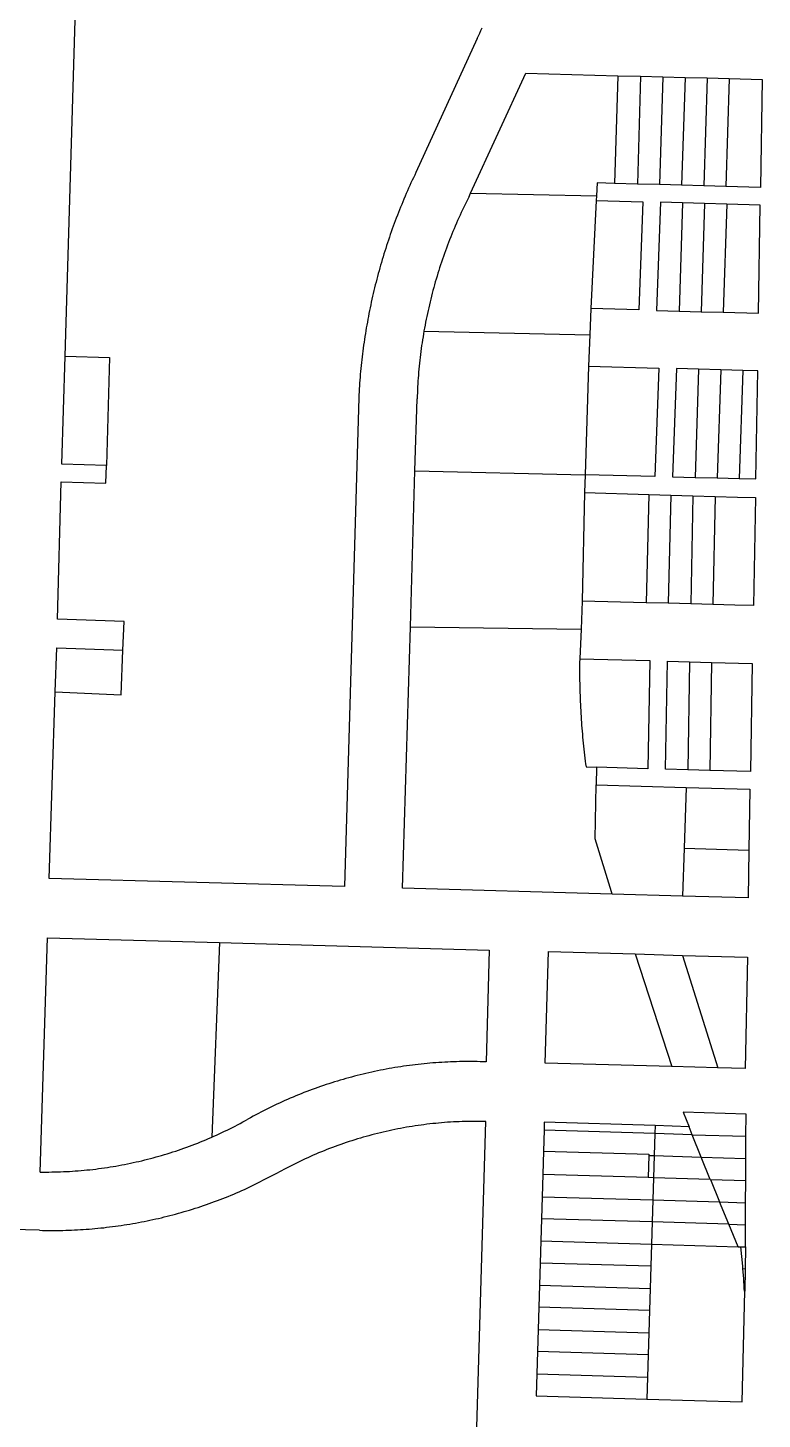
# Model space of a CAD drawing. Header units: inches. Extents: x 486468 to 494399, y 5455955 to 5460553.
# Drawn here: x 493824 to 494076.6, y 5458121.1 to 5458599.9 of the extents above; entities that cross this region are included whole.
import ezdxf

# ---------------------------------------------------------------- set-up
doc = ezdxf.new("R2010")
doc.units = ezdxf.units.IN
doc.header["$MEASUREMENT"] = 0
doc.layers.add('ParcelLines', color=10, linetype='Continuous')

msp = doc.modelspace()

# ---------------------------------------------------------------- linework, layer by layer
at = {"layer": 'ParcelLines', "color": 1}
for p, q in [((493836.82, 5458486.97), (493841.516, 5458645.171)), ((493978.617, 5458596.274), (493957.518, 5458550.173)), ((493976.328, 5458542.973), (493995.317, 5458584.274)), ((493995.317, 5458584.274), (494026.917, 5458583.454)), ((494026.917, 5458583.454), (494025.818, 5458546.404)), ((494026.917, 5458583.454), (494034.817, 5458583.254)), ((494034.817, 5458583.254), (494033.718, 5458546.174)), ((494034.817, 5458583.254), (494042.417, 5458583.054)), ((494042.417, 5458583.054), (494041.318, 5458545.954)), ((494042.417, 5458583.054), (494050.117, 5458582.854)), ((494050.117, 5458582.854), (494048.918, 5458545.744)), ((494050.117, 5458582.854), (494057.717, 5458582.664)), ((494057.717, 5458582.664), (494056.518, 5458545.524)), ((494057.717, 5458582.664), (494065.317, 5458582.464)), ((494065.317, 5458582.464), (494064.118, 5458545.314)), ((494065.317, 5458582.464), (494076.617, 5458582.175)), ((494076.617, 5458582.175), (494076.018, 5458544.974)), ((494019.818, 5458546.574), (494019.598, 5458542.074)), ((494025.818, 5458546.404), (494019.818, 5458546.574)), ((494033.718, 5458546.174), (494025.818, 5458546.404)), ((494041.318, 5458545.954), (494033.718, 5458546.174)), ((494048.918, 5458545.744), (494041.318, 5458545.954)), ((494056.518, 5458545.524), (494048.918, 5458545.744)), ((494064.118, 5458545.314), (494056.518, 5458545.524)), ((494076.018, 5458544.974), (494064.118, 5458545.314)), ((493975.818, 5458541.873), (493976.328, 5458542.973)), ((493976.328, 5458542.973), (494019.598, 5458542.074)), ((494019.518, 5458540.474), (494017.719, 5458503.374)), ((494019.598, 5458542.074), (494019.518, 5458540.474)), ((494019.518, 5458540.474), (494035.518, 5458540.074)), ((494035.518, 5458540.074), (494034.219, 5458502.874)), ((494041.618, 5458539.874), (494040.319, 5458502.674)), ((494049.218, 5458539.654), (494041.618, 5458539.874)), ((494049.218, 5458539.654), (494048.019, 5458502.454)), ((494056.818, 5458539.434), (494049.218, 5458539.654)), ((494056.818, 5458539.434), (494055.619, 5458502.234)), ((494064.418, 5458539.214), (494056.818, 5458539.434)), ((494064.418, 5458539.214), (494063.219, 5458502.014)), ((494075.919, 5458538.874), (494064.418, 5458539.214)), ((494075.319, 5458501.674), (494075.919, 5458538.874)), ((494017.719, 5458503.374), (494017.35, 5458494.274)), ((494034.219, 5458502.874), (494017.719, 5458503.374)), ((494040.319, 5458502.674), (494048.019, 5458502.454)), ((494048.019, 5458502.454), (494055.619, 5458502.234)), ((494055.619, 5458502.234), (494063.219, 5458502.014)), ((494063.219, 5458502.014), (494075.319, 5458501.674)), ((493960.27, 5458495.563), (494017.35, 5458494.274)), ((494017.35, 5458494.274), (494016.92, 5458483.473)), ((493835.72, 5458449.77), (493836.82, 5458486.97)), ((493836.82, 5458486.97), (493852.12, 5458486.471)), ((493852.12, 5458486.471), (493851.02, 5458449.27)), ((494016.92, 5458483.473), (494015.72, 5458446.073)), ((494016.92, 5458483.473), (494041.02, 5458482.774)), ((494041.02, 5458482.774), (494039.72, 5458445.574)), ((494047.12, 5458482.674), (494045.82, 5458445.374)), ((494054.72, 5458482.454), (494047.12, 5458482.674)), ((494054.72, 5458482.454), (494053.52, 5458445.184)), ((494062.42, 5458482.234), (494054.72, 5458482.454)), ((494062.42, 5458482.234), (494061.12, 5458445.004)), ((494070.02, 5458482.014), (494062.42, 5458482.234)), ((494070.02, 5458482.014), (494068.72, 5458444.814)), ((494075.12, 5458481.874), (494070.02, 5458482.014)), ((494074.42, 5458444.674), (494075.12, 5458481.874)), ((493937.82, 5458472.672), (493932.923, 5458304.371)), ((493957.18, 5458447.473), (493957.92, 5458472.273)), ((493851.02, 5458449.27), (493835.72, 5458449.77)), ((493850.82, 5458443.27), (493851.02, 5458449.27)), ((493955.591, 5458393.772), (493957.18, 5458447.473)), ((493957.18, 5458447.473), (494015.72, 5458446.073)), ((493834.221, 5458396.47), (493835.52, 5458443.67)), ((493835.52, 5458443.67), (493850.82, 5458443.27)), ((494015.72, 5458446.073), (494015.52, 5458439.973)), ((494039.72, 5458445.574), (494015.72, 5458446.073)), ((494045.82, 5458445.374), (494053.52, 5458445.184)), ((494053.52, 5458445.184), (494061.12, 5458445.004)), ((494061.12, 5458445.004), (494068.72, 5458444.814)), ((494068.72, 5458444.814), (494074.42, 5458444.674)), ((494015.52, 5458439.973), (494014.721, 5458402.673)), ((494015.52, 5458439.973), (494037.62, 5458439.334)), ((494037.62, 5458439.334), (494036.721, 5458402.073)), ((494037.62, 5458439.334), (494045.22, 5458439.114)), ((494045.22, 5458439.114), (494044.321, 5458401.873)), ((494045.22, 5458439.114), (494052.82, 5458438.894)), ((494052.82, 5458438.894), (494052.021, 5458401.664)), ((494052.82, 5458438.894), (494060.42, 5458438.674)), ((494060.42, 5458438.674), (494059.621, 5458401.454)), ((494074.32, 5458438.274), (494073.621, 5458401.074)), ((494014.721, 5458402.673), (494014.331, 5458392.973)), ((494036.721, 5458402.073), (494014.721, 5458402.673)), ((494044.321, 5458401.873), (494036.721, 5458402.073)), ((494052.021, 5458401.664), (494044.321, 5458401.873)), ((494059.621, 5458401.454), (494052.021, 5458401.664)), ((493857.121, 5458395.67), (493834.221, 5458396.47)), ((493856.721, 5458385.77), (493857.121, 5458395.67)), ((493952.924, 5458303.872), (493955.591, 5458393.772)), ((493955.591, 5458393.772), (494014.331, 5458392.973)), ((494014.331, 5458392.973), (494013.921, 5458382.773)), ((493833.422, 5458371.37), (493833.921, 5458386.57)), ((493833.921, 5458386.57), (493856.721, 5458385.77)), ((493856.122, 5458370.37), (493856.721, 5458385.77)), ((494013.921, 5458382.773), (494013.821, 5458381.473)), ((494013.921, 5458382.773), (494037.921, 5458382.173)), ((494037.921, 5458382.173), (494037.322, 5458344.973)), ((494043.322, 5458344.773), (494044.021, 5458381.973)), ((494044.021, 5458381.973), (494051.621, 5458381.763)), ((494051.621, 5458381.763), (494051.022, 5458344.563)), ((494051.621, 5458381.763), (494059.221, 5458381.554)), ((494059.221, 5458381.554), (494058.622, 5458344.353)), ((494059.221, 5458381.554), (494073.221, 5458381.174)), ((494073.221, 5458381.174), (494072.622, 5458343.974)), ((493831.323, 5458307.169), (493833.422, 5458371.37)), ((493833.422, 5458371.37), (493856.122, 5458370.37)), ((494016.022, 5458345.573), (494019.622, 5458345.473)), ((494019.622, 5458345.473), (494019.522, 5458339.373)), ((494037.322, 5458344.973), (494019.622, 5458345.473)), ((494051.022, 5458344.563), (494043.322, 5458344.773)), ((494058.622, 5458344.353), (494051.022, 5458344.563)), ((494072.622, 5458343.974), (494058.622, 5458344.353)), ((494019.222, 5458320.773), (494019.522, 5458339.373)), ((494019.522, 5458339.373), (494050.422, 5458338.493)), ((494050.422, 5458338.493), (494049.753, 5458317.573)), ((494050.422, 5458338.493), (494072.422, 5458337.874)), ((494072.422, 5458337.874), (494072.083, 5458316.973)), ((494024.823, 5458302.573), (494019.222, 5458320.773)), ((494049.753, 5458317.573), (494049.223, 5458301.123)), ((494049.753, 5458317.573), (494072.083, 5458316.973)), ((494072.083, 5458316.973), (494071.823, 5458300.473)), ((493932.923, 5458304.371), (493831.323, 5458307.169)), ((494025.013, 5458301.813), (493952.924, 5458303.872)), ((494025.013, 5458301.813), (494024.823, 5458302.573)), ((494049.223, 5458301.123), (494025.013, 5458301.813)), ((494071.823, 5458300.473), (494049.223, 5458301.123)), ((493828.225, 5458206.169), (493830.724, 5458286.77)), ((493830.724, 5458286.77), (493889.924, 5458285.131)), ((493889.924, 5458285.131), (493887.325, 5458218.19)), ((493889.924, 5458285.131), (493982.724, 5458282.572)), ((493982.724, 5458282.572), (493981.624, 5458244.072)), ((494001.924, 5458243.672), (494003.124, 5458282.072)), ((494003.124, 5458282.072), (494032.924, 5458281.203)), ((494032.924, 5458281.203), (494045.524, 5458242.473)), ((494032.924, 5458281.203), (494049.234, 5458280.723)), ((494049.234, 5458280.723), (494061.324, 5458242.033)), ((494049.234, 5458280.723), (494071.624, 5458280.073)), ((494071.624, 5458280.073), (494070.824, 5458241.773)), ((494045.524, 5458242.473), (494001.924, 5458243.672)), ((494061.324, 5458242.033), (494045.524, 5458242.473)), ((494070.824, 5458241.773), (494061.324, 5458242.033)), ((493973.731, 5457957.321), (493981.575, 5458223.572)), ((494001.675, 5458223.272), (494001.595, 5458220.522)), ((494039.775, 5458222.123), (494001.675, 5458223.272)), ((494049.475, 5458226.723), (494051.475, 5458221.773)), ((494071.075, 5458226.073), (494049.475, 5458226.723)), ((494071.042, 5458218.457), (494071.075, 5458226.073)), ((494001.595, 5458220.522), (494001.385, 5458213.372)), ((494039.695, 5458219.423), (494001.595, 5458220.522)), ((494039.695, 5458219.423), (494039.465, 5458211.823)), ((494039.775, 5458222.123), (494039.695, 5458219.423)), ((494052.575, 5458219.023), (494039.695, 5458219.423)), ((494051.475, 5458221.773), (494039.775, 5458222.123)), ((494052.575, 5458219.023), (494051.475, 5458221.773)), ((494052.575, 5458219.023), (494071.042, 5458218.457)), ((494055.665, 5458211.323), (494052.575, 5458219.023)), ((494071.008, 5458210.84), (494071.042, 5458218.457)), ((494001.385, 5458213.372), (494001.145, 5458205.322)), ((494001.385, 5458213.372), (494037.625, 5458212.322)), ((494037.611, 5458211.879), (494037.375, 5458204.232)), ((494037.625, 5458212.322), (494037.611, 5458211.879)), ((494037.611, 5458211.879), (494039.465, 5458211.823)), ((494039.465, 5458211.823), (494039.245, 5458204.172)), ((494039.465, 5458211.823), (494055.665, 5458211.323)), ((494055.665, 5458211.323), (494071.008, 5458210.84)), ((494058.775, 5458203.573), (494055.665, 5458211.323)), ((494070.975, 5458203.223), (494071.008, 5458210.84)), ((494001.145, 5458205.322), (494000.915, 5458197.672)), ((494037.375, 5458204.232), (494001.145, 5458205.322)), ((494039.245, 5458204.172), (494037.375, 5458204.232)), ((494039.245, 5458204.172), (494039.015, 5458196.572)), ((494058.775, 5458203.573), (494039.245, 5458204.172)), ((494058.775, 5458203.573), (494058.787, 5458203.573)), ((494058.787, 5458203.573), (494070.975, 5458203.223)), ((494058.787, 5458203.573), (494061.985, 5458195.873)), ((494070.941, 5458195.606), (494070.975, 5458203.223)), ((494000.915, 5458197.672), (494000.685, 5458190.072)), ((494000.915, 5458197.672), (494039.015, 5458196.572)), ((494039.015, 5458196.572), (494038.785, 5458188.972)), ((494039.015, 5458196.572), (494061.985, 5458195.873)), ((494061.985, 5458195.873), (494070.941, 5458195.606)), ((494065.195, 5458188.173), (494061.985, 5458195.873)), ((494070.908, 5458187.99), (494070.941, 5458195.606)), ((493827.976, 5458186.119), (493655.624, 5458191.117)), ((494000.685, 5458190.072), (494000.465, 5458182.472)), ((494038.785, 5458188.972), (494000.685, 5458190.072)), ((494038.785, 5458188.972), (494038.565, 5458181.322)), ((494065.195, 5458188.173), (494038.785, 5458188.972)), ((494065.195, 5458188.173), (494070.908, 5458187.99)), ((494068.415, 5458180.443), (494065.195, 5458188.173)), ((494070.875, 5458180.373), (494070.908, 5458187.99)), ((494000.465, 5458182.472), (494000.236, 5458174.822)), ((494000.465, 5458182.472), (494038.565, 5458181.322)), ((494038.565, 5458181.322), (494038.335, 5458173.722)), ((494038.565, 5458181.322), (494068.415, 5458180.443)), ((494068.415, 5458180.443), (494069.118, 5458180.423)), ((494069.118, 5458180.423), (494070.875, 5458180.373)), ((494070.875, 5458180.373), (494070.775, 5458172.786)), ((494000.236, 5458174.822), (494000.016, 5458167.222)), ((494038.335, 5458173.722), (494000.236, 5458174.822)), ((494038.335, 5458173.722), (494038.106, 5458166.122)), ((494070.775, 5458172.786), (494069.901, 5458172.811)), ((494070.775, 5458172.786), (494070.675, 5458165.183)), ((494000.016, 5458167.222), (493999.786, 5458159.622)), ((494000.016, 5458167.222), (494038.106, 5458166.122)), ((494038.106, 5458166.122), (494037.876, 5458158.472)), ((494069.726, 5458127.074), (494070.675, 5458165.183)), ((494070.675, 5458165.183), (494070.377, 5458165.192)), ((493999.786, 5458159.622), (493999.556, 5458151.972)), ((494037.876, 5458158.472), (493999.786, 5458159.622)), ((494037.876, 5458158.472), (494037.646, 5458150.872)), ((493999.556, 5458151.972), (493999.326, 5458144.372)), ((493999.556, 5458151.972), (494037.646, 5458150.872)), ((494037.646, 5458150.872), (494037.426, 5458143.272)), ((493999.326, 5458144.372), (493999.106, 5458136.772)), ((494037.426, 5458143.272), (493999.326, 5458144.372)), ((494037.426, 5458143.272), (494037.196, 5458135.622)), ((493999.106, 5458136.772), (493998.877, 5458129.122)), ((493999.106, 5458136.772), (494037.196, 5458135.622)), ((494037.196, 5458135.622), (494036.976, 5458128.022)), ((493998.877, 5458129.122), (494036.976, 5458128.022)), ((494036.976, 5458128.022), (494069.726, 5458127.074))]:
    msp.add_line(p, q, dxfattribs=at)
for points in [[(493978.617, 5458596.274), (493979.047, 5458597.184), (493979.477, 5458598.104), (493979.887, 5458599.024), (493980.307, 5458599.954)], [(493957.518, 5458550.173), (493957.088, 5458549.263), (493956.658, 5458548.353), (493956.228, 5458547.443), (493955.808, 5458546.533), (493955.388, 5458545.613), (493954.978, 5458544.693), (493954.568, 5458543.773), (493954.168, 5458542.853), (493953.768, 5458541.933), (493953.378, 5458541.003), (493952.988, 5458540.073), (493952.608, 5458539.143), (493952.228, 5458538.213), (493951.848, 5458537.283), (493951.478, 5458536.343), (493951.118, 5458535.403), (493950.758, 5458534.463), (493950.398, 5458533.523), (493950.048, 5458532.583), (493949.698, 5458531.633), (493949.358, 5458530.693), (493949.018, 5458529.743), (493948.688, 5458528.793), (493948.358, 5458527.843), (493948.038, 5458526.883), (493947.718, 5458525.933), (493947.408, 5458524.973), (493947.098, 5458524.023), (493946.798, 5458523.063), (493946.498, 5458522.103), (493946.208, 5458521.133), (493945.918, 5458520.173), (493945.628, 5458519.203), (493945.348, 5458518.243), (493945.078, 5458517.273), (493944.808, 5458516.303), (493944.538, 5458515.333), (493944.278, 5458514.363), (493944.028, 5458513.383), (493943.778, 5458512.413), (493943.529, 5458511.433), (493943.289, 5458510.463), (493943.059, 5458509.483), (493942.829, 5458508.503), (493942.599, 5458507.523), (493942.379, 5458506.543), (493942.159, 5458505.553), (493941.949, 5458504.573), (493941.749, 5458503.583), (493941.539, 5458502.603), (493941.349, 5458501.613), (493941.159, 5458500.623), (493940.97, 5458499.643), (493940.79, 5458498.653), (493940.61, 5458497.653), (493940.44, 5458496.663), (493940.27, 5458495.673), (493940.11, 5458494.683), (493939.96, 5458493.683), (493939.8, 5458492.693), (493939.66, 5458491.693), (493939.52, 5458490.703), (493939.38, 5458489.703), (493939.25, 5458488.703), (493939.12, 5458487.703), (493939, 5458486.713), (493938.88, 5458485.713), (493938.77, 5458484.713), (493938.66, 5458483.713), (493938.56, 5458482.703), (493938.46, 5458481.703), (493938.37, 5458480.703), (493938.29, 5458479.703), (493938.2, 5458478.703), (493938.13, 5458477.692), (493938.06, 5458476.692), (493937.99, 5458475.682), (493937.93, 5458474.682), (493937.87, 5458473.672), (493937.82, 5458472.672)], [(493975.818, 5458541.873), (493975.358, 5458540.963), (493974.898, 5458540.053), (493974.448, 5458539.133), (493973.998, 5458538.223), (493973.558, 5458537.303), (493973.118, 5458536.373), (493972.698, 5458535.453), (493972.268, 5458534.523), (493971.848, 5458533.593), (493971.438, 5458532.653), (493971.038, 5458531.723), (493970.638, 5458530.783), (493970.238, 5458529.833), (493969.858, 5458528.893), (493969.468, 5458527.943), (493969.098, 5458527.003), (493968.728, 5458526.043), (493968.358, 5458525.093), (493968.008, 5458524.143), (493967.648, 5458523.183), (493967.308, 5458522.223), (493966.968, 5458521.253), (493966.628, 5458520.293), (493966.298, 5458519.323), (493965.978, 5458518.363), (493965.668, 5458517.383), (493965.359, 5458516.413), (493965.049, 5458515.443), (493964.759, 5458514.463), (493964.469, 5458513.483), (493964.179, 5458512.503), (493963.899, 5458511.523), (493963.629, 5458510.543), (493963.359, 5458509.553), (493963.099, 5458508.573), (493962.849, 5458507.583), (493962.599, 5458506.593), (493962.359, 5458505.603), (493962.119, 5458504.603), (493961.889, 5458503.613), (493961.669, 5458502.613), (493961.449, 5458501.623), (493961.239, 5458500.623), (493961.039, 5458499.623), (493960.84, 5458498.623), (493960.65, 5458497.613), (493960.46, 5458496.613), (493960.28, 5458495.603), (493960.27, 5458495.563)], [(493960.27, 5458495.563), (493960.11, 5458494.603), (493959.94, 5458493.593), (493959.78, 5458492.583), (493959.63, 5458491.573), (493959.48, 5458490.563), (493959.34, 5458489.553), (493959.21, 5458488.543), (493959.08, 5458487.533), (493958.96, 5458486.523), (493958.84, 5458485.503), (493958.73, 5458484.493), (493958.63, 5458483.473), (493958.53, 5458482.463), (493958.44, 5458481.443), (493958.36, 5458480.423), (493958.28, 5458479.403), (493958.21, 5458478.393), (493958.15, 5458477.373), (493958.09, 5458476.353), (493958.04, 5458475.333), (493957.99, 5458474.313), (493957.95, 5458473.293), (493957.92, 5458472.273)], [(494060.42, 5458438.674), (494068.12, 5458438.454), (494074.32, 5458438.274)], [(494073.621, 5458401.074), (494067.221, 5458401.244), (494059.621, 5458401.454)], [(494013.821, 5458381.473), (494013.811, 5458380.443), (494013.801, 5458379.413), (494013.801, 5458378.383), (494013.811, 5458377.363), (494013.811, 5458376.333), (494013.831, 5458375.303), (494013.841, 5458374.273), (494013.861, 5458373.243), (494013.891, 5458372.213), (494013.921, 5458371.193), (494013.951, 5458370.163), (494013.991, 5458369.133), (494014.031, 5458368.103), (494014.072, 5458367.073), (494014.122, 5458366.053), (494014.182, 5458365.023), (494014.242, 5458363.993), (494014.302, 5458362.973), (494014.372, 5458361.943), (494014.442, 5458360.913), (494014.512, 5458359.893), (494014.592, 5458358.863), (494014.682, 5458357.843), (494014.772, 5458356.813), (494014.862, 5458355.793), (494014.962, 5458354.773), (494015.062, 5458353.743), (494015.162, 5458352.723), (494015.272, 5458351.703), (494015.392, 5458350.673), (494015.502, 5458349.653), (494015.632, 5458348.633), (494015.752, 5458347.613), (494015.882, 5458346.593), (494016.022, 5458345.573)], [(493981.624, 5458244.072), (493980.614, 5458244.112), (493979.594, 5458244.132), (493978.574, 5458244.162), (493977.564, 5458244.172), (493976.544, 5458244.182), (493975.534, 5458244.182), (493974.514, 5458244.182), (493973.504, 5458244.172), (493972.484, 5458244.152), (493971.474, 5458244.122), (493970.454, 5458244.092), (493969.444, 5458244.062), (493968.425, 5458244.012), (493967.415, 5458243.962), (493966.395, 5458243.902), (493965.385, 5458243.842), (493964.375, 5458243.772), (493963.365, 5458243.692), (493962.345, 5458243.612), (493961.335, 5458243.522), (493960.325, 5458243.422), (493959.315, 5458243.322), (493958.305, 5458243.211), (493957.295, 5458243.091), (493956.295, 5458242.971), (493955.285, 5458242.841), (493954.275, 5458242.701), (493953.275, 5458242.561), (493952.265, 5458242.411), (493951.265, 5458242.251), (493950.265, 5458242.091), (493949.265, 5458241.921), (493948.265, 5458241.741), (493947.265, 5458241.561), (493946.265, 5458241.371), (493945.265, 5458241.171), (493944.275, 5458240.971), (493943.275, 5458240.761), (493942.285, 5458240.551), (493941.295, 5458240.331), (493940.305, 5458240.101), (493939.315, 5458239.871), (493938.335, 5458239.631), (493937.345, 5458239.381), (493936.365, 5458239.121), (493935.385, 5458238.861), (493934.405, 5458238.601), (493933.425, 5458238.331), (493932.445, 5458238.051), (493931.475, 5458237.761), (493930.495, 5458237.471), (493929.525, 5458237.171), (493928.555, 5458236.871), (493927.595, 5458236.561), (493926.625, 5458236.241), (493925.665, 5458235.921), (493924.705, 5458235.591), (493923.745, 5458235.251), (493922.795, 5458234.911), (493921.835, 5458234.561), (493920.885, 5458234.201), (493919.935, 5458233.841), (493918.985, 5458233.481), (493918.045, 5458233.101), (493917.105, 5458232.721), (493916.165, 5458232.341), (493915.225, 5458231.951), (493914.295, 5458231.551), (493913.365, 5458231.151), (493912.435, 5458230.741), (493911.505, 5458230.321), (493910.585, 5458229.901), (493909.665, 5458229.471), (493908.745, 5458229.041), (493907.825, 5458228.601), (493906.915, 5458228.151), (493906.005, 5458227.701), (493905.095, 5458227.241), (493904.195, 5458226.781), (493903.295, 5458226.311), (493902.395, 5458225.831), (493901.505, 5458225.351), (493900.615, 5458224.861), (493899.725, 5458224.371)], [(493887.325, 5458218.19), (493888.015, 5458218.49), (493888.935, 5458218.9), (493889.845, 5458219.32), (493890.765, 5458219.75), (493891.675, 5458220.18), (493892.585, 5458220.62), (493893.485, 5458221.07), (493894.385, 5458221.52), (493895.285, 5458221.98), (493896.175, 5458222.451), (493897.075, 5458222.921), (493897.955, 5458223.401), (493898.845, 5458223.881), (493899.725, 5458224.371)], [(493981.575, 5458223.572), (493980.555, 5458223.592), (493979.545, 5458223.602), (493978.525, 5458223.612), (493977.505, 5458223.612), (493976.495, 5458223.602), (493975.475, 5458223.592), (493974.455, 5458223.562), (493973.445, 5458223.532), (493972.425, 5458223.492), (493971.405, 5458223.452), (493970.395, 5458223.402), (493969.375, 5458223.342), (493968.365, 5458223.272), (493967.345, 5458223.192), (493966.335, 5458223.112), (493965.325, 5458223.021), (493964.315, 5458222.921), (493963.295, 5458222.821), (493962.285, 5458222.711), (493961.275, 5458222.591), (493960.265, 5458222.461), (493959.265, 5458222.331), (493958.255, 5458222.191), (493957.245, 5458222.041), (493956.245, 5458221.881), (493955.235, 5458221.721), (493954.235, 5458221.551), (493953.235, 5458221.371), (493952.235, 5458221.191), (493951.235, 5458221.001), (493950.235, 5458220.801), (493949.245, 5458220.591), (493948.245, 5458220.381), (493947.255, 5458220.161), (493946.265, 5458219.931), (493945.275, 5458219.691), (493944.285, 5458219.451), (493943.305, 5458219.201), (493942.315, 5458218.941), (493941.335, 5458218.681), (493940.355, 5458218.411), (493939.375, 5458218.131), (493938.405, 5458217.841), (493937.425, 5458217.551), (493936.455, 5458217.251), (493935.485, 5458216.951), (493934.525, 5458216.631), (493933.555, 5458216.311), (493932.595, 5458215.981), (493931.635, 5458215.651), (493930.675, 5458215.311), (493929.715, 5458214.961), (493928.765, 5458214.601), (493927.815, 5458214.241), (493926.865, 5458213.871), (493925.925, 5458213.501), (493924.985, 5458213.111), (493924.045, 5458212.721), (493923.105, 5458212.331), (493922.175, 5458211.921), (493921.245, 5458211.511), (493920.315, 5458211.101), (493919.395, 5458210.671), (493918.465, 5458210.241), (493917.555, 5458209.801), (493916.635, 5458209.361), (493915.725, 5458208.911), (493914.815, 5458208.451), (493913.915, 5458207.991), (493913.005, 5458207.521), (493912.115, 5458207.041), (493911.215, 5458206.561), (493910.325, 5458206.071)], [(493828.225, 5458206.169), (493829.235, 5458206.159), (493830.245, 5458206.16), (493831.255, 5458206.16), (493832.255, 5458206.18), (493833.265, 5458206.19), (493834.275, 5458206.22), (493835.285, 5458206.25), (493836.295, 5458206.3), (493837.295, 5458206.34), (493838.305, 5458206.4), (493839.315, 5458206.46), (493840.315, 5458206.53), (493841.325, 5458206.61), (493842.325, 5458206.69), (493843.335, 5458206.78), (493844.335, 5458206.88), (493845.345, 5458206.98), (493846.345, 5458207.09), (493847.345, 5458207.21), (493848.345, 5458207.34), (493849.345, 5458207.47), (493850.345, 5458207.61), (493851.345, 5458207.76), (493852.335, 5458207.91), (493853.335, 5458208.07), (493854.325, 5458208.24), (493855.325, 5458208.42), (493856.315, 5458208.6), (493857.305, 5458208.79), (493858.295, 5458208.99), (493859.285, 5458209.19), (493860.265, 5458209.4), (493861.255, 5458209.62), (493862.235, 5458209.84), (493863.215, 5458210.07), (493864.195, 5458210.31), (493865.175, 5458210.56), (493866.155, 5458210.81), (493867.125, 5458211.07), (493868.095, 5458211.34), (493869.065, 5458211.61), (493870.035, 5458211.89), (493871.005, 5458212.18), (493871.965, 5458212.47), (493872.935, 5458212.77), (493873.895, 5458213.08), (493874.855, 5458213.39), (493875.805, 5458213.71), (493876.765, 5458214.04), (493877.715, 5458214.37), (493878.665, 5458214.71), (493879.605, 5458215.06), (493880.555, 5458215.42), (493881.495, 5458215.78), (493882.435, 5458216.14), (493883.375, 5458216.52), (493884.305, 5458216.9), (493885.235, 5458217.29), (493886.165, 5458217.68), (493887.085, 5458218.08), (493887.325, 5458218.19)], [(493827.976, 5458186.119), (493828.986, 5458186.099), (493829.986, 5458186.079), (493830.996, 5458186.059), (493832.006, 5458186.059), (493833.016, 5458186.059), (493834.016, 5458186.069), (493835.026, 5458186.079), (493836.036, 5458186.099), (493837.046, 5458186.119), (493838.046, 5458186.159), (493839.056, 5458186.189), (493840.066, 5458186.239), (493841.066, 5458186.289), (493842.076, 5458186.34), (493843.076, 5458186.41), (493844.086, 5458186.48), (493845.086, 5458186.55), (493846.096, 5458186.63), (493847.096, 5458186.72), (493848.106, 5458186.82), (493849.106, 5458186.92), (493850.106, 5458187.02), (493851.106, 5458187.14), (493852.106, 5458187.26), (493853.106, 5458187.38), (493854.106, 5458187.51), (493855.106, 5458187.65), (493856.106, 5458187.8), (493857.096, 5458187.95), (493858.096, 5458188.1), (493859.086, 5458188.27), (493860.076, 5458188.44), (493861.076, 5458188.61), (493862.066, 5458188.79), (493863.056, 5458188.98), (493864.046, 5458189.17), (493865.026, 5458189.37), (493866.016, 5458189.58), (493866.996, 5458189.79), (493867.986, 5458190.01), (493868.966, 5458190.23), (493869.946, 5458190.46), (493870.926, 5458190.7), (493871.906, 5458190.94), (493872.876, 5458191.19), (493873.856, 5458191.45), (493874.826, 5458191.71), (493875.796, 5458191.98), (493876.766, 5458192.25), (493877.736, 5458192.53), (493878.706, 5458192.81), (493879.666, 5458193.1), (493880.636, 5458193.4), (493881.596, 5458193.7), (493882.556, 5458194.01), (493883.506, 5458194.33), (493884.465, 5458194.65), (493885.415, 5458194.98), (493886.365, 5458195.31), (493887.315, 5458195.65), (493888.265, 5458195.99), (493889.205, 5458196.34), (493890.145, 5458196.7), (493891.085, 5458197.06), (493892.025, 5458197.43), (493892.965, 5458197.8), (493893.895, 5458198.18), (493894.825, 5458198.57), (493895.755, 5458198.96), (493896.685, 5458199.36), (493897.605, 5458199.76), (493898.525, 5458200.17), (493910.325, 5458206.071)], [(494069.118, 5458180.423), (494069.497, 5458177.102), (494069.819, 5458173.774), (494069.901, 5458172.811)], [(494069.901, 5458172.811), (494070.147, 5458169.476), (494070.334, 5458166.138), (494070.377, 5458165.192)]]:
    msp.add_lwpolyline(points, dxfattribs=at)

doc.saveas('drawing.dxf')
